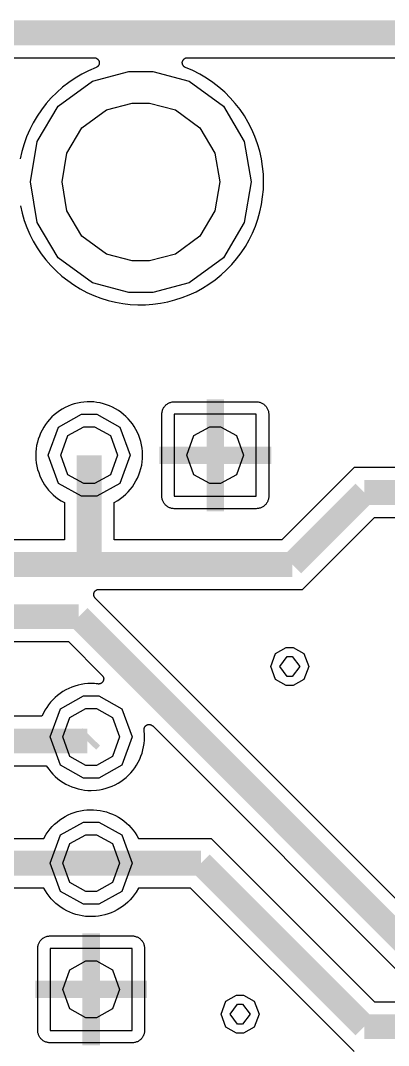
# Model space of a CAD drawing. Extents: x -0.15 to 4.85, y -1.33 to 3.4.
# Drawn here: x 1.125 to 1.417, y 1.885 to 2.697 of the extents above; entities that cross this region are included whole.
import ezdxf

# ---------------------------------------------------------------- set-up
doc = ezdxf.new("R2010")
doc.units = 0
doc.layers.get('0').update_dxf_attribs({"linetype": 'CONTINUOUS'})

msp = doc.modelspace()

# ---------------------------------------------------------------- linework, layer by layer
at = {"color": 0}
for points, const_width in [([(0.580686, 2.687), (1.79135, 2.687)], 0.019685), ([(1.27953, 2.30799), (1.27953, 2.35236), (1.27953, 2.39674)], 0.013779), ([(1.17954, 2.26576), (1.17954, 2.35236)], 0.019685), ([(1.23515, 2.35236), (1.27953, 2.35236)], 0.013779), ([(1.27953, 2.35236), (1.3239, 2.35236)], 0.013779), ([(1.39764, 2.32285), (1.34056, 2.26576)], 0.019685), ([(1.75196, 2.32285), (1.39764, 2.32285)], 0.019685), ([(1.04135, 2.26576), (1.17954, 2.26576)], 0.019685), ([(1.34056, 2.26576), (1.17954, 2.26576)], 0.019685), ([(1.02361, 2.22443), (1.17123, 2.22443)], 0.019685), ([(1.17123, 2.22443), (1.44685, 1.94882)], 0.019685), ([(1.17796, 2.12596), (1.18111, 2.12917)], 0.019685), ([(1.05312, 2.12596), (1.17796, 2.12596)], 0.019685), ([(1.06457, 2.02911), (1.18111, 2.02911)], 0.019685), ([(1.26813, 2.02911), (1.18111, 2.02911)], 0.019685), ([(1.39764, 1.89961), (1.26813, 2.02911)], 0.019685), ([(1.18111, 1.88481), (1.18111, 1.92913), (1.18111, 1.9735)], 0.013779), ([(1.13673, 1.92913), (1.18111, 1.92913), (1.22543, 1.92913)], 0.013779), ([(1.77165, 1.89961), (1.39764, 1.89961)], 0.019685)]:
    msp.add_lwpolyline(points, dxfattribs=dict(at, const_width=const_width))
for points in [[(0.883746, 2.66731), (1.18355, 2.66731), (1.18382, 2.66731), (1.18409, 2.66731), (1.18431, 2.66725), (1.18453, 2.66719), (1.1848, 2.66714), (1.18502, 2.66703), (1.18523, 2.66692), (1.18545, 2.66681), (1.18567, 2.66671), (1.18588, 2.66654), (1.1861, 2.66643), (1.18626, 2.66626), (1.18643, 2.66606), (1.18659, 2.66589), (1.18675, 2.66572), (1.18691, 2.66551), (1.18702, 2.66529), (1.18713, 2.66507), (1.18724, 2.66486), (1.18735, 2.66464), (1.1874, 2.66438), (1.18746, 2.66415), (1.18751, 2.66389), (1.18757, 2.66367), (1.18757, 2.66339), (1.18757, 2.66318), (1.18757, 2.6629), (1.18751, 2.66269), (1.18746, 2.66242), (1.1874, 2.66219), (1.18735, 2.66199), (1.18724, 2.66171), (1.18713, 2.6615), (1.18702, 2.66128), (1.18691, 2.66106), (1.18675, 2.6609), (1.18659, 2.66068), (1.18643, 2.66051), (1.18626, 2.66036), (1.18605, 2.66019), (1.18588, 2.66003), (1.18567, 2.65986), (1.18545, 2.65976), (1.18523, 2.65965), (1.18502, 2.65954), (1.1791, 2.65704), (1.17368, 2.65422), (1.16841, 2.65114), (1.16331, 2.64771), (1.15848, 2.64397), (1.15387, 2.6399), (1.14953, 2.63556), (1.14552, 2.631), (1.14178, 2.62618), (1.1383, 2.62112), (1.13521, 2.61582), (1.13239, 2.61039), (1.12995, 2.60475), (1.12789, 2.599), (1.1262, 2.59314), (1.12485, 2.58717)], [(1.12501, 2.54989), (1.12631, 2.5441), (1.12805, 2.53833), (1.13006, 2.53275), (1.13244, 2.52728), (1.13521, 2.52196), (1.13825, 2.51681), (1.14156, 2.51186), (1.14519, 2.50714), (1.14915, 2.50264), (1.15333, 2.4984), (1.15778, 2.49439), (1.1625, 2.49071), (1.16738, 2.48729), (1.17248, 2.48419), (1.1778, 2.48143), (1.18323, 2.47893), (1.18881, 2.47682), (1.19451, 2.47508), (1.20032, 2.47367), (1.20617, 2.47258), (1.21214, 2.47188), (1.21811, 2.47156), (1.22408, 2.47161), (1.22999, 2.47204), (1.23596, 2.47281), (1.24182, 2.47389), (1.24757, 2.4754), (1.25327, 2.47725), (1.25885, 2.47942), (1.26423, 2.48192), (1.26949, 2.48479), (1.27453, 2.48794), (1.27942, 2.49142), (1.28408, 2.49521), (1.28848, 2.49922), (1.2926, 2.50351), (1.29645, 2.50807), (1.30009, 2.51285), (1.30334, 2.51783), (1.30633, 2.52299), (1.30898, 2.52836), (1.31132, 2.53383), (1.31327, 2.53947), (1.3149, 2.54524), (1.3162, 2.55108), (1.31707, 2.557), (1.31767, 2.56292), (1.31783, 2.56889), (1.31761, 2.57518), (1.31701, 2.58125), (1.31604, 2.58728), (1.31473, 2.59329), (1.313, 2.59915), (1.31094, 2.6049), (1.3085, 2.6105), (1.30567, 2.61597), (1.30258, 2.62124), (1.29911, 2.62628), (1.29537, 2.63111), (1.2913, 2.63567), (1.28696, 2.64001), (1.28235, 2.64403), (1.27752, 2.64776), (1.27242, 2.65124), (1.26716, 2.65433), (1.26167, 2.6571), (1.25592, 2.65954), (1.25565, 2.65965), (1.25544, 2.65976), (1.25522, 2.65992), (1.25506, 2.66003), (1.25484, 2.66019), (1.25468, 2.66036), (1.25446, 2.66051), (1.2543, 2.66074), (1.25419, 2.6609), (1.25403, 2.66111), (1.25392, 2.66133), (1.25381, 2.66156), (1.2537, 2.66176), (1.25359, 2.66199), (1.25354, 2.66225), (1.25348, 2.66247), (1.25343, 2.66269), (1.25337, 2.66296), (1.25337, 2.66318), (1.25337, 2.66344), (1.25337, 2.66372), (1.25343, 2.66393), (1.25348, 2.66421), (1.25354, 2.66443), (1.25359, 2.66464), (1.2537, 2.66486), (1.25381, 2.66513), (1.25392, 2.66535), (1.25408, 2.66551), (1.25419, 2.66572), (1.25435, 2.66594), (1.25451, 2.66611), (1.25468, 2.66626), (1.25489, 2.66643), (1.25511, 2.6666), (1.25527, 2.66671), (1.25549, 2.66686), (1.25571, 2.66697), (1.25598, 2.66703), (1.2562, 2.66714), (1.25641, 2.66719), (1.25668, 2.66725), (1.2569, 2.66731), (1.25717, 2.66731), (1.25739, 2.66731), (1.47847, 2.66731)], [(1.7601, 2.34254), (1.3895, 2.34254), (1.33237, 2.28546), (1.19923, 2.28546), (1.19923, 2.31488), (1.20216, 2.31661), (1.20438, 2.31807), (1.2065, 2.31969), (1.20851, 2.32149), (1.21035, 2.32333), (1.21214, 2.32535), (1.21377, 2.32746), (1.21529, 2.32963), (1.21664, 2.33196), (1.21784, 2.33429), (1.21887, 2.33674), (1.21979, 2.33928), (1.22055, 2.34183), (1.22115, 2.34444), (1.22153, 2.34704), (1.2218, 2.34969), (1.22185, 2.35236), (1.22174, 2.35544), (1.22147, 2.35806), (1.22104, 2.36061), (1.2205, 2.36315), (1.21974, 2.36565), (1.21887, 2.3681), (1.21784, 2.37049), (1.21664, 2.37276), (1.21529, 2.37504), (1.21382, 2.37715), (1.21225, 2.37921), (1.21057, 2.38117), (1.20872, 2.38301), (1.20677, 2.38475), (1.20476, 2.38638), (1.20265, 2.38785), (1.20042, 2.38919), (1.19809, 2.39044), (1.19576, 2.39147), (1.19332, 2.3924), (1.19082, 2.39315), (1.18833, 2.39381), (1.18572, 2.39424), (1.18317, 2.39457), (1.18057, 2.39468), (1.17796, 2.39468), (1.17536, 2.39451), (1.17281, 2.39419), (1.17026, 2.39369), (1.16771, 2.39306), (1.16527, 2.39224), (1.16282, 2.39132), (1.16049, 2.39017), (1.15821, 2.38893), (1.15599, 2.38757), (1.15387, 2.38606), (1.15187, 2.38442), (1.14997, 2.38268), (1.14812, 2.38079), (1.14644, 2.37883), (1.14492, 2.37678), (1.14346, 2.3746), (1.14216, 2.37232), (1.14102, 2.36999), (1.14004, 2.3676), (1.13917, 2.36517), (1.13847, 2.36267), (1.13787, 2.36011), (1.13749, 2.35757), (1.13727, 2.35496), (1.13716, 2.35236), (1.13733, 2.349), (1.1376, 2.34633), (1.13809, 2.34374), (1.13868, 2.34113), (1.1395, 2.33858), (1.14042, 2.33608), (1.1415, 2.33369), (1.14275, 2.33131), (1.14416, 2.32903), (1.14568, 2.32686), (1.14736, 2.32479), (1.14915, 2.32285), (1.15111, 2.321), (1.15311, 2.31926), (1.15523, 2.31769), (1.15745, 2.31622), (1.15984, 2.31488), (1.15984, 2.28546), (1.04949, 2.28546)], [(1.45503, 1.96851), (1.18431, 2.23918), (1.18409, 2.23946), (1.18393, 2.23968), (1.18382, 2.23983), (1.18366, 2.24006), (1.18355, 2.24028), (1.18344, 2.24049), (1.18339, 2.24076), (1.18328, 2.24097), (1.18323, 2.24119), (1.18317, 2.24146), (1.18317, 2.24168), (1.18317, 2.24196), (1.18317, 2.24217), (1.18317, 2.24244), (1.18317, 2.24265), (1.18323, 2.24293), (1.18328, 2.24315), (1.18339, 2.24336), (1.1835, 2.24364), (1.18355, 2.24385), (1.18371, 2.24407), (1.18382, 2.24429), (1.18398, 2.24444), (1.18409, 2.24467), (1.18431, 2.24483), (1.18447, 2.24499), (1.18463, 2.24515), (1.18485, 2.24532), (1.18507, 2.24549), (1.18529, 2.24558), (1.1855, 2.24569), (1.18572, 2.24581), (1.18594, 2.24586), (1.18621, 2.24592), (1.18643, 2.24597), (1.18664, 2.24603), (1.18691, 2.24603), (1.18713, 2.24607), (1.3487, 2.24607), (1.40578, 2.30315), (1.40578, 2.30315), (1.74382, 2.30315)], [(1.01547, 2.20474), (1.1631, 2.20474), (1.18984, 2.17793), (1.19012, 2.17767), (1.19022, 2.1775), (1.19039, 2.17728), (1.19049, 2.17707), (1.1906, 2.17685), (1.19071, 2.17662), (1.19082, 2.17642), (1.19087, 2.17614), (1.19093, 2.17593), (1.19098, 2.17571), (1.19104, 2.17544), (1.19104, 2.17522), (1.19104, 2.17494), (1.19098, 2.17474), (1.19098, 2.17446), (1.19093, 2.17425), (1.19087, 2.17397), (1.19077, 2.17375), (1.19071, 2.17354), (1.1906, 2.17332), (1.19049, 2.17311), (1.19033, 2.17289), (1.19022, 2.17267), (1.19006, 2.17251), (1.1899, 2.17229), (1.18968, 2.17213), (1.18952, 2.17197), (1.1893, 2.17181), (1.18908, 2.17169), (1.18887, 2.17158), (1.18865, 2.17147), (1.18843, 2.17138), (1.18822, 2.17126), (1.188, 2.17121), (1.18773, 2.17115), (1.18751, 2.17115), (1.18724, 2.1711), (1.18702, 2.1711), (1.18675, 2.1711), (1.18653, 2.17115), (1.18507, 2.17132), (1.18377, 2.17138), (1.18247, 2.17147), (1.18111, 2.17147), (1.1784, 2.17138), (1.17579, 2.17115), (1.17324, 2.17072), (1.17069, 2.17018), (1.1682, 2.16947), (1.16576, 2.1686), (1.16337, 2.16757), (1.16103, 2.16643), (1.15876, 2.16513), (1.15659, 2.16367), (1.15453, 2.1621), (1.15257, 2.16042), (1.15073, 2.15863), (1.14894, 2.15672), (1.14731, 2.15465), (1.14584, 2.15254), (1.14443, 2.15032), (1.14324, 2.14804), (1.1421, 2.14565), (1.077, 2.14565)], [(1.077, 2.10626), (1.14546, 2.10626), (1.14742, 2.1035), (1.14904, 2.10149), (1.15078, 2.09954), (1.15268, 2.09775), (1.15463, 2.09607), (1.15669, 2.09449), (1.15887, 2.09308), (1.16114, 2.09178), (1.16348, 2.09064), (1.16586, 2.08961), (1.16831, 2.08874), (1.1708, 2.08804), (1.17335, 2.0875), (1.1759, 2.08711), (1.1785, 2.08685), (1.18111, 2.08679), (1.18523, 2.087), (1.18784, 2.08733), (1.19039, 2.08782), (1.19288, 2.08847), (1.19538, 2.08928), (1.19777, 2.09021), (1.20015, 2.09129), (1.20243, 2.09254), (1.20466, 2.09389), (1.20677, 2.09542), (1.20878, 2.09704), (1.21068, 2.09883), (1.21247, 2.10068), (1.21415, 2.10268), (1.21572, 2.10475), (1.21713, 2.10692), (1.21843, 2.10919), (1.21963, 2.11147), (1.22061, 2.11392), (1.22147, 2.11636), (1.22218, 2.11885), (1.22272, 2.1214), (1.22316, 2.12396), (1.22337, 2.12656), (1.22343, 2.12917), (1.22343, 2.13062), (1.22337, 2.13193), (1.22326, 2.13322), (1.2231, 2.13453), (1.2231, 2.13492), (1.2231, 2.13513), (1.2231, 2.1354), (1.2231, 2.13561), (1.22316, 2.13589), (1.22321, 2.13611), (1.22332, 2.13638), (1.22337, 2.1366), (1.22348, 2.13681), (1.22359, 2.13703), (1.22375, 2.13725), (1.22386, 2.13746), (1.22402, 2.13762), (1.22419, 2.13785), (1.22435, 2.138), (1.22457, 2.13817), (1.22473, 2.13833), (1.22495, 2.13843), (1.22516, 2.13854), (1.22538, 2.13865), (1.2256, 2.13876), (1.22581, 2.13887), (1.22608, 2.13893), (1.2263, 2.13899), (1.22657, 2.13903), (1.22679, 2.13903), (1.22706, 2.13903), (1.22728, 2.13903), (1.22755, 2.13903), (1.22777, 2.13899), (1.22804, 2.13893), (1.22826, 2.13887), (1.22847, 2.13882), (1.22874, 2.13871), (1.22896, 2.1386), (1.22918, 2.13849), (1.22934, 2.13833), (1.22956, 2.13822), (1.22977, 2.13806), (1.22994, 2.13789), (1.43871, 1.92913)], [(1.05643, 2.04881), (1.14362, 2.04881), (1.14552, 2.05207), (1.14698, 2.05418), (1.14856, 2.05625), (1.15029, 2.05819), (1.15214, 2.06004), (1.15409, 2.06172), (1.15615, 2.06335), (1.15827, 2.06482), (1.16049, 2.06611), (1.16282, 2.06731), (1.16521, 2.0684), (1.16765, 2.06926), (1.1701, 2.07003), (1.17265, 2.07063), (1.1752, 2.07106), (1.1778, 2.07132), (1.1804, 2.07149), (1.18301, 2.07143), (1.18556, 2.07122), (1.18816, 2.07089), (1.19071, 2.0704), (1.19321, 2.06969), (1.19565, 2.06889), (1.19809, 2.0679), (1.20042, 2.06682), (1.2027, 2.06557), (1.20487, 2.06417), (1.20699, 2.06264), (1.209, 2.06096), (1.21089, 2.05922), (1.21268, 2.05733), (1.21437, 2.05532), (1.21588, 2.05326), (1.21735, 2.05108), (1.2186, 2.04881), (1.27627, 2.04881), (1.40578, 1.91931), (1.77979, 1.91931)], [(1.3895, 1.87992), (1.25994, 2.00942), (1.2186, 2.00942), (1.2167, 2.00622), (1.21523, 2.00406), (1.21361, 2.00199), (1.21192, 2.0001), (1.21008, 1.99825), (1.20813, 1.99651), (1.20607, 1.99493), (1.2039, 1.99347), (1.20167, 1.99211), (1.19939, 1.99092), (1.19701, 1.98989), (1.19456, 1.98897), (1.19207, 1.98821), (1.18957, 1.98761), (1.18697, 1.98718), (1.18442, 1.9869), (1.18181, 1.98681), (1.17921, 1.98681), (1.17661, 1.98701), (1.17406, 1.98739), (1.17151, 1.98789), (1.16901, 1.98854), (1.16652, 1.98935), (1.16413, 1.99032), (1.16179, 1.99146), (1.15952, 1.99271), (1.15729, 1.99412), (1.15523, 1.99564), (1.15322, 1.99726), (1.15132, 1.99906), (1.14953, 2.00096), (1.14785, 2.00292), (1.14628, 2.00503), (1.14487, 2.00719), (1.14362, 2.00942), (1.07271, 2.00942)]]:
    msp.add_lwpolyline(points, dxfattribs=at)
for points in [[(1.2205, 2.65639), (1.23005, 2.65639), (1.25875, 2.6489), (1.28609, 2.62906), (1.30247, 2.60106), (1.30795, 2.56889), (1.30247, 2.53676), (1.28609, 2.50878), (1.25875, 2.48892), (1.23005, 2.48137), (1.2205, 2.48137), (1.21089, 2.48137), (1.18219, 2.48892), (1.15485, 2.50878), (1.13841, 2.53676), (1.13293, 2.56889), (1.13841, 2.60106), (1.15485, 2.62906), (1.18219, 2.6489), (1.21089, 2.65639), (1.2205, 2.65639)], [(1.23715, 2.38486), (1.23721, 2.38583), (1.23732, 2.38643), (1.23742, 2.38703), (1.23759, 2.38762), (1.23775, 2.38817), (1.23797, 2.38876), (1.23824, 2.38931), (1.23851, 2.38985), (1.23883, 2.39033), (1.23921, 2.39082), (1.23959, 2.39132), (1.23997, 2.39175), (1.24041, 2.39218), (1.2409, 2.39256), (1.24133, 2.39294), (1.24187, 2.39326), (1.24236, 2.39354), (1.2429, 2.39381), (1.2435, 2.39403), (1.24404, 2.39424), (1.24464, 2.3944), (1.24524, 2.39457), (1.24583, 2.39462), (1.24643, 2.39468), (1.24703, 2.39474), (1.31202, 2.39474), (1.313, 2.39468), (1.3136, 2.39457), (1.31419, 2.39446), (1.31479, 2.39429), (1.31533, 2.39414), (1.31593, 2.39392), (1.31647, 2.39364), (1.31701, 2.39337), (1.3175, 2.39306), (1.31799, 2.39272), (1.31848, 2.39235), (1.31891, 2.3919), (1.31935, 2.39147), (1.31973, 2.39104), (1.32011, 2.39056), (1.32043, 2.39001), (1.3207, 2.38953), (1.32097, 2.38899), (1.32119, 2.38839), (1.32141, 2.38785), (1.32157, 2.38725), (1.32173, 2.38665), (1.32179, 2.38606), (1.32184, 2.38546), (1.3219, 2.38486), (1.3219, 2.31986), (1.32184, 2.31889), (1.32173, 2.31829), (1.32162, 2.31769), (1.32146, 2.3171), (1.3213, 2.31656), (1.32108, 2.31596), (1.32081, 2.31542), (1.32054, 2.31493), (1.32022, 2.31437), (1.31989, 2.31389), (1.31951, 2.3134), (1.31907, 2.31297), (1.31864, 2.31254), (1.31821, 2.31215), (1.31772, 2.31183), (1.31718, 2.31146), (1.31669, 2.31118), (1.31615, 2.3109), (1.31555, 2.31069), (1.31501, 2.31047), (1.31441, 2.31031), (1.31381, 2.31021), (1.31322, 2.3101), (1.31262, 2.31004), (1.31202, 2.30999), (1.24703, 2.30999), (1.24605, 2.31004), (1.24545, 2.31015), (1.24486, 2.31026), (1.24426, 2.31042), (1.24372, 2.31058), (1.24312, 2.31081), (1.24258, 2.31107), (1.24209, 2.31135), (1.24155, 2.31167), (1.24106, 2.31204), (1.24057, 2.31243), (1.24014, 2.31281), (1.2397, 2.31324), (1.23932, 2.31374), (1.239, 2.31417), (1.23862, 2.31471), (1.23835, 2.31519), (1.23808, 2.31574), (1.23786, 2.31633), (1.23764, 2.31688), (1.23748, 2.31747), (1.23737, 2.31807), (1.23726, 2.31867), (1.23721, 2.31926), (1.23715, 2.31986), (1.23715, 2.38486)], [(1.17954, 2.38486), (1.18561, 2.38486), (1.2039, 2.37471), (1.21203, 2.35236), (1.2039, 2.33006), (1.18561, 2.31986), (1.17954, 2.31986), (1.17341, 2.31986), (1.15512, 2.33006), (1.14698, 2.35236), (1.15512, 2.37471), (1.17341, 2.38486), (1.17954, 2.38486)], [(1.31202, 2.38486), (1.24703, 2.38486), (1.24703, 2.31986), (1.31202, 2.31986), (1.31202, 2.38486)], [(1.33861, 2.20001), (1.34137, 2.20001), (1.34984, 2.19535), (1.35358, 2.18504), (1.34984, 2.17474), (1.34137, 2.17001), (1.33861, 2.17001), (1.33579, 2.17001), (1.32732, 2.17474), (1.32358, 2.18504), (1.32732, 2.19535), (1.33579, 2.20001), (1.33861, 2.20001)], [(1.18111, 2.16165), (1.18718, 2.16165), (1.20547, 2.15151), (1.21361, 2.12917), (1.20547, 2.10681), (1.18718, 2.09661), (1.18111, 2.09661), (1.17498, 2.09661), (1.15669, 2.10681), (1.14856, 2.12917), (1.15669, 2.15151), (1.17498, 2.16165), (1.18111, 2.16165)], [(1.18111, 2.06161), (1.18718, 2.06161), (1.20547, 2.05147), (1.21361, 2.02911), (1.20547, 2.00682), (1.18718, 1.99663), (1.18111, 1.99663), (1.17498, 1.99663), (1.15669, 2.00682), (1.14856, 2.02911), (1.15669, 2.05147), (1.17498, 2.06161), (1.18111, 2.06161)], [(1.13874, 1.96163), (1.13879, 1.9626), (1.1389, 1.96319), (1.13901, 1.96379), (1.13912, 1.96439), (1.13933, 1.96493), (1.13955, 1.96553), (1.13982, 1.96607), (1.14009, 1.96661), (1.14042, 1.96711), (1.14074, 1.9676), (1.14112, 1.96808), (1.14156, 1.96851), (1.14199, 1.96894), (1.14243, 1.96933), (1.14291, 1.96971), (1.14346, 1.97003), (1.14395, 1.97031), (1.14449, 1.97058), (1.14503, 1.97085), (1.14563, 1.97101), (1.14622, 1.97118), (1.14682, 1.97133), (1.14742, 1.97139), (1.14801, 1.97144), (1.14861, 1.9715), (1.21361, 1.9715), (1.21458, 1.97144), (1.21518, 1.97133), (1.21578, 1.97122), (1.21632, 1.97113), (1.21692, 1.9709), (1.21746, 1.97068), (1.21806, 1.97042), (1.21854, 1.97014), (1.21909, 1.96982), (1.21958, 1.96949), (1.22006, 1.96911), (1.2205, 1.96868), (1.22088, 1.96825), (1.22131, 1.96781), (1.22164, 1.96732), (1.22196, 1.96678), (1.22229, 1.96629), (1.22256, 1.96575), (1.22278, 1.96515), (1.22299, 1.96461), (1.22316, 1.96401), (1.22326, 1.96342), (1.22337, 1.96282), (1.22343, 1.96222), (1.22343, 1.96163), (1.22343, 1.89663), (1.22343, 1.89565), (1.22332, 1.89506), (1.22321, 1.89446), (1.22305, 1.89392), (1.22288, 1.89332), (1.22267, 1.89278), (1.2224, 1.89218), (1.22212, 1.89169), (1.2218, 1.89115), (1.22142, 1.89067), (1.22104, 1.89017), (1.22066, 1.88974), (1.22023, 1.88936), (1.21974, 1.88893), (1.21925, 1.8886), (1.21876, 1.88822), (1.21827, 1.88794), (1.21773, 1.88768), (1.21713, 1.88746), (1.21659, 1.88725), (1.21599, 1.88708), (1.2154, 1.88697), (1.2148, 1.88686), (1.2142, 1.88681), (1.21361, 1.88681), (1.14861, 1.88681), (1.14763, 1.88681), (1.14704, 1.88692), (1.14644, 1.88703), (1.14584, 1.88719), (1.1453, 1.88735), (1.1447, 1.88757), (1.14416, 1.88785), (1.14362, 1.88811), (1.14313, 1.88843), (1.14264, 1.88882), (1.14216, 1.88919), (1.14172, 1.88958), (1.14129, 1.89001), (1.14091, 1.8905), (1.14053, 1.89099), (1.1402, 1.89147), (1.13993, 1.89196), (1.13966, 1.8925), (1.13939, 1.8931), (1.13923, 1.89364), (1.13906, 1.89424), (1.1389, 1.89483), (1.13885, 1.89543), (1.13879, 1.89603), (1.13874, 1.89663), (1.13874, 1.96163)], [(1.21361, 1.89663), (1.21361, 1.96163), (1.14861, 1.96163), (1.14861, 1.89663), (1.21361, 1.89663)], [(1.29922, 1.92446), (1.30199, 1.92446), (1.31045, 1.91979), (1.31419, 1.90949), (1.31045, 1.89918), (1.30199, 1.89446), (1.29922, 1.89446), (1.2964, 1.89446), (1.28793, 1.89918), (1.28419, 1.90949), (1.28793, 1.91979), (1.2964, 1.92446), (1.29922, 1.92446)]]:
    msp.add_lwpolyline(points, close=True, dxfattribs=at)
at = {"color": 7}
for points in [[(1.2205, 2.63139), (1.22733, 2.63139), (1.24784, 2.62601), (1.26737, 2.61185), (1.27909, 2.59183), (1.283, 2.56889), (1.27909, 2.54593), (1.26737, 2.52592), (1.24784, 2.51175), (1.22733, 2.50639), (1.2205, 2.50639), (1.21366, 2.50639), (1.19315, 2.51175), (1.17362, 2.52592), (1.1619, 2.54593), (1.158, 2.56889), (1.1619, 2.59183), (1.17362, 2.61185), (1.19315, 2.62601), (1.21366, 2.63139), (1.2205, 2.63139)], [(1.17954, 2.37487), (1.18371, 2.37487), (1.19641, 2.36788), (1.202, 2.35236), (1.19641, 2.3369), (1.18371, 2.32985), (1.17954, 2.32985), (1.1753, 2.32985), (1.16261, 2.3369), (1.15702, 2.35236), (1.16261, 2.36788), (1.1753, 2.37487), (1.17954, 2.37487)], [(1.27953, 2.37487), (1.2837, 2.37487), (1.2964, 2.36788), (1.30199, 2.35236), (1.2964, 2.3369), (1.2837, 2.32985), (1.27953, 2.32985), (1.27529, 2.32985), (1.2626, 2.3369), (1.25701, 2.35236), (1.2626, 2.36788), (1.27529, 2.37487), (1.27953, 2.37487)], [(1.33861, 2.19301), (1.34056, 2.19301), (1.34658, 2.18504), (1.34056, 2.17707), (1.33861, 2.17707), (1.3366, 2.17707), (1.33058, 2.18504), (1.3366, 2.19301), (1.33861, 2.19301)], [(1.18111, 2.15163), (1.18529, 2.15163), (1.19798, 2.14462), (1.20357, 2.12917), (1.19798, 2.11369), (1.18529, 2.10664), (1.18111, 2.10664), (1.17688, 2.10664), (1.16418, 2.11369), (1.15859, 2.12917), (1.16418, 2.14462), (1.17688, 2.15163), (1.18111, 2.15163)], [(1.18111, 2.05162), (1.18529, 2.05162), (1.19798, 2.04464), (1.20357, 2.02917), (1.19798, 2.01371), (1.18529, 2.00665), (1.18111, 2.00665), (1.17688, 2.00665), (1.16418, 2.01371), (1.15859, 2.02917), (1.16418, 2.04464), (1.17688, 2.05162), (1.18111, 2.05162)], [(1.18111, 1.95164), (1.18529, 1.95164), (1.19798, 1.94464), (1.20357, 1.92913), (1.19798, 1.91367), (1.18529, 1.90661), (1.18111, 1.90661), (1.17688, 1.90661), (1.16418, 1.91367), (1.15859, 1.92913), (1.16418, 1.94464), (1.17688, 1.95164), (1.18111, 1.95164)], [(1.29922, 1.91746), (1.30117, 1.91746), (1.30719, 1.90949), (1.30117, 1.90146), (1.29922, 1.90146), (1.29721, 1.90146), (1.29119, 1.90949), (1.29721, 1.91746), (1.29922, 1.91746)]]:
    msp.add_lwpolyline(points, close=True, dxfattribs=at)

doc.saveas('drawing.dxf')
